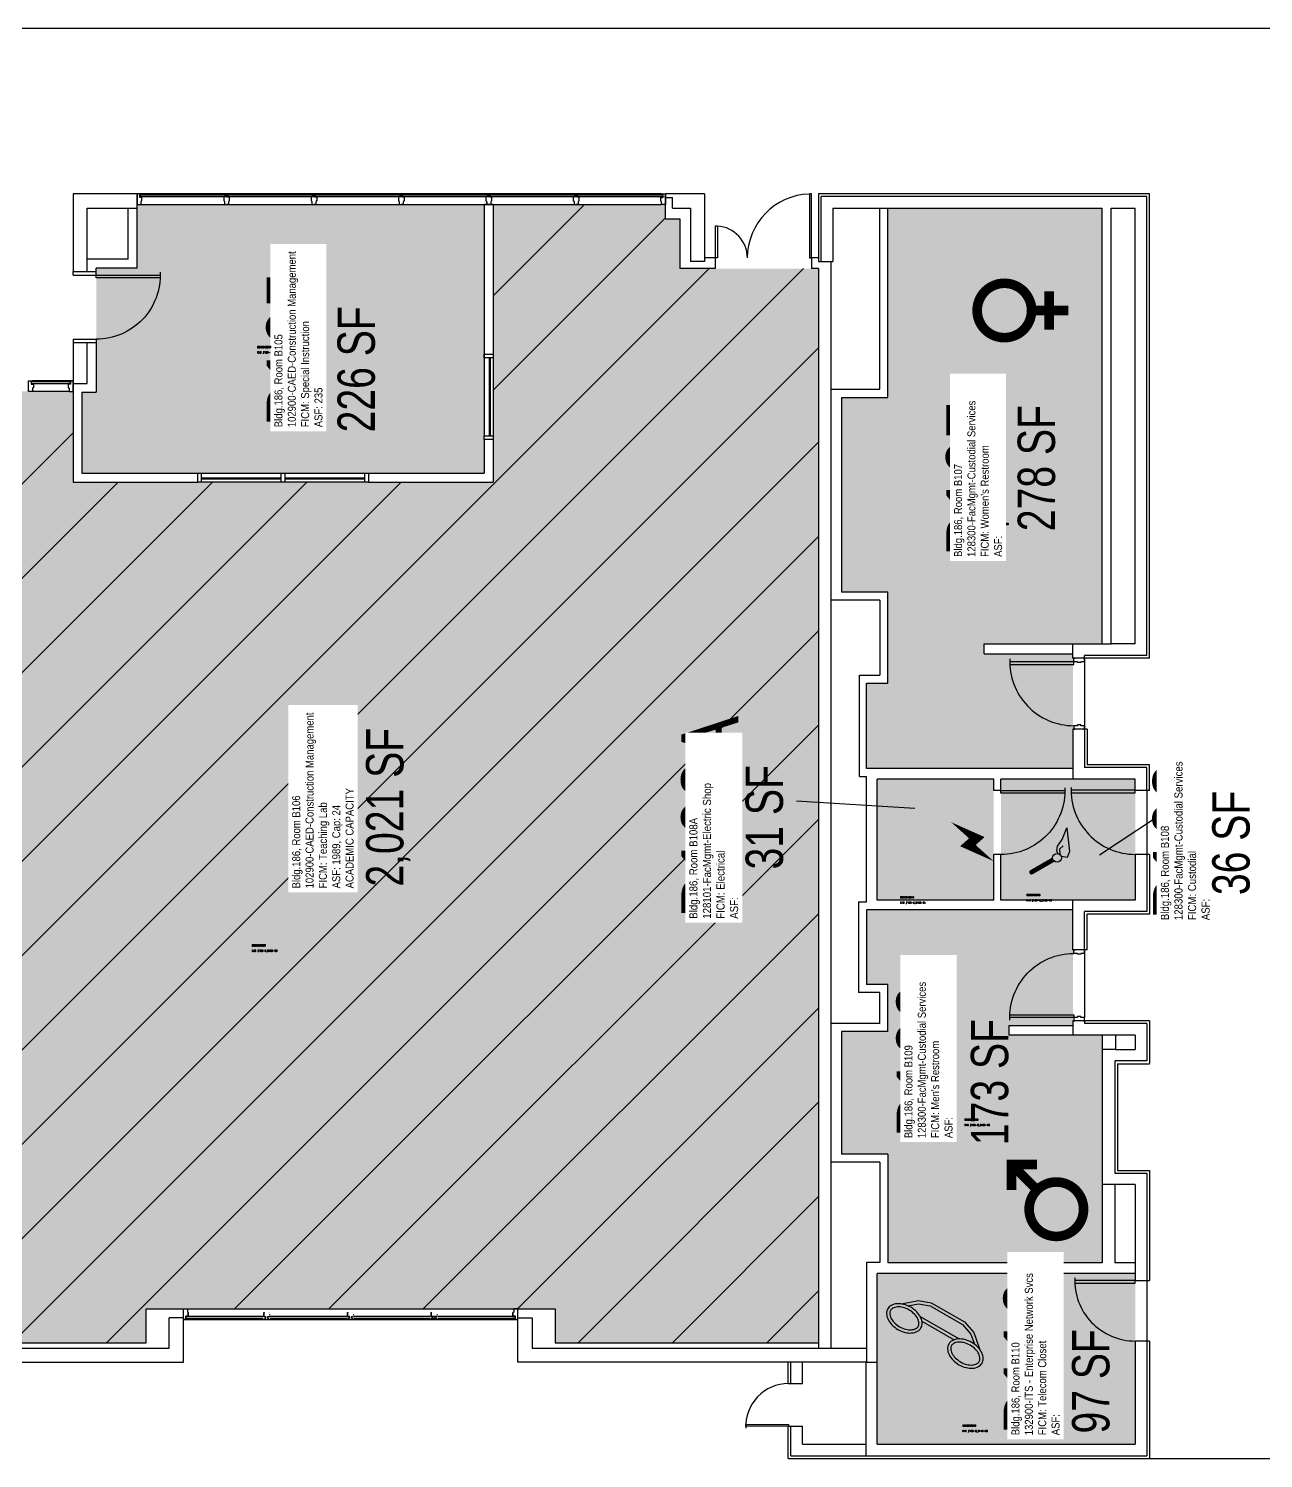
# Model space of a CAD drawing. Header units: inches. Extents: x -16 to 4862, y -243 to 5624.
# Drawn here: x 3752 to 4446, y 230 to 1034 of the extents above; entities that cross this region are included whole.
import ezdxf
from ezdxf.enums import TextEntityAlignment as Align

# ---------------------------------------------------------------- set-up
doc = ezdxf.new("R2010")
doc.units = ezdxf.units.IN
doc.header["$LTSCALE"] = 10
doc.header["$MEASUREMENT"] = 0
doc.layers.get('0').update_dxf_attribs({"linetype": 'CONTINUOUS'})
for name, color, linetype in [('A-DOOR', 2, 'CONTINUOUS'), ('A-FLOR', 3, 'CONTINUOUS'), ('A-GLAZ', 1, 'CONTINUOUS'), ('A-GLAZ-SILL', 2, 'CONTINUOUS'), ('A-IDEN-CNUM', 7, 'CONTINUOUS'), ('A-IDEN-ICON', 4, 'CONTINUOUS'), ('A-IDEN-RNUM', 7, 'CONTINUOUS'), ('A-IDEN-SNUM', 4, 'CONTINUOUS'), ('A-IDEN-TEXT', 4, 'CONTINUOUS'), ('A-IDEN-VNUM', 4, 'CONTINUOUS'), ('A-WALL', 5, 'CONTINUOUS'), ('AREA-TEXT', 3, 'CONTINUOUS'), ('Rooms-Capacity', 4, 'CONTINUOUS'), ('Rooms-Category-Color', 7, 'CONTINUOUS'), ('Rooms-College-Color', 7, 'CONTINUOUS'), ('Rooms-Department-Color', 7, 'CONTINUOUS'), ('Rooms-Division-Color', 7, 'CONTINUOUS'), ('Rooms-Information', 7, 'CONTINUOUS')]:
    doc.layers.add(name, color=color, linetype=linetype)
doc.styles.add('AREA', font='arial.ttf', dxfattribs={"height": 21})
doc.styles.add('ROOMSNUMBER', font='TXT.SHX', dxfattribs={"height": 1})
doc.styles.add('ROOMVNUMBER', font='arial.ttf', dxfattribs={"width": 0.85, "height": 30})

# ---------------------------------------------------------------- blocks, each defined once
blk = doc.blocks.new('30DRRH')
for p, q in [((36, 1.5), (0, 1.5)), ((0, 1.5), (0, 0)), ((0, 0), (36, 0)), ((36, 0), (36, 1.5))]:
    blk.add_line(p, q)
blk.add_arc((0, 0), 36, 357.43302, 90)
blk = doc.blocks.new('mullion')
for p, q in [((1314.4, 1528.12), (1314.4, 1527.44)), ((1316.65, 1528.12), (1314.4, 1528.12)), ((1316.65, 1528.12), (1316.65, 1527.44)), ((1313.96, 1526.44), (1313.96, 1524.19)), ((1316.65, 1527.44), (1314.4, 1527.44)), ((1314.94, 1527.44), (1314.94, 1526.44)), ((1316.11, 1527.44), (1316.11, 1526.44)), ((1317.09, 1526.44), (1317.09, 1524.19))]:
    blk.add_line(p, q)
for points in [[(1315.52, 1528.12), (1314.4, 1528.12), (1314.4, 1527.44), (1314.94, 1527.44), (1314.94, 1526.44), (1313.96, 1526.44)], [(1315.52, 1528.12), (1316.65, 1528.12), (1316.65, 1527.44), (1316.11, 1527.44), (1316.11, 1526.44), (1317.09, 1526.44)], [(1313.96, 1524.19), (1314.19, 1524.19), (1314.19, 1523.96), (1314.4, 1523.96), (1314.4, 1522.12), (1315.52, 1522.12)], [(1317.09, 1524.19), (1316.86, 1524.19), (1316.86, 1523.96), (1316.65, 1523.96), (1316.65, 1522.12), (1315.52, 1522.12)]]:
    blk.add_lwpolyline(points)
blk = doc.blocks.new('mullion end')
blk.add_lwpolyline([(1274.96, 1526.32), (1274.96, 1526.19), (1274.1, 1526.19), (1274.1, 1526.81), (1274.1, 1527.44), (1273.98, 1527.44), (1273.98, 1527.62), (1274.45, 1527.62), (1274.37, 1527.44), (1275, 1527.44), (1274.9, 1527.63), (1274.9, 1528.12), (1272.65, 1528.12), (1272.66, 1522.12), (1274.91, 1522.12), (1274.91, 1523.97), (1275.1, 1523.97), (1275.1, 1524.19), (1275.35, 1524.19), (1275.35, 1526.32), (1275.38, 1526.44), (1274.93, 1526.44)], close=True)
blk = doc.blocks.new('CPELECT')
blk.add_lwpolyline([(0.0623, 0.0629, 0, 0.03, 0), (0.0105, -0.0168, 0.03, 0.03, 0), (-0.0105, 0.0068, 0.03, 0, 0), (-0.0623, -0.0729, 0.03, 0, 0)], format="xyseb")
blk = doc.blocks.new('CPCUST')
for p, q in [((0.0262, -0.0408), (0.0446, -0.0406)), ((0.0297, -0.0341), (0.0376, -0.0302)), ((0.0376, -0.0302), (0.0533, -0.0324)), ((0.0446, -0.0406), (0.0543, -0.0505)), ((0.0533, -0.0324), (0.0745, -0.0479)), ((0.0171, -0.0639), (0.02, -0.0466)), ((0.0358, -0.0705), (0.0171, -0.0639)), ((0.1117, -0.0625), (0.0358, -0.0705)), ((0.0745, -0.0479), (0.1117, -0.0625))]:
    blk.add_line(p, q)
at = {"const_width": 0.015}
blk.add_lwpolyline([(-0.03, 0.05), (0.01, -0.0193)], dxfattribs=at)
at = {"const_width": 0.0075}
blk.add_lwpolyline([(-0.0332, 0.0481, 1), (-0.0268, 0.0519, 1)], format="xyb", close=True, dxfattribs=at)
blk.add_circle((0.0158, -0.0313), 0.0141)
blk = doc.blocks.new('CPWOMEN')
at = {"color": 0, "linetype": 'ByBlock', "const_width": 0.015}
blk.add_lwpolyline([(-0.0375, 0, 1), (0.0475, 0, 1)], format="xyb", close=True, dxfattribs=at)
for points in [[(0.005, -0.04), (0.005, -0.1)], [(-0.025, -0.07), (0.035, -0.07)]]:
    blk.add_lwpolyline(points, dxfattribs=at)
blk = doc.blocks.new('CPMEN')
at = {"const_width": 0.015}
for points in [[(0.055, 0.01), (0.055, 0.05), (0.015, 0.05)], [(0.0151, 0.0101), (0.055, 0.05)]]:
    blk.add_lwpolyline(points, dxfattribs=at)
blk.add_lwpolyline([(-0.0575, -0.02, 1), (0.0275, -0.02, 1)], format="xyb", close=True, dxfattribs=at)
blk = doc.blocks.new('CPPHONE')
at = {"color": 0, "linetype": 'ByBlock'}
for p, q in [((0.0096, 0.0252), (-0.0196, -0.0252)), ((0.0169, 0.0279), (-0.0182, -0.0329))]:
    blk.add_line(p, q, dxfattribs=at)
for points in [[(0.0288, 0.0786, 0.139889), (0.0216, 0.0804, 0.107118), (0.0122, 0.0781, 0.079812), (0.0039, 0.0722, 0.067459), (-0.0035, 0.0626, 0.067459), (-0.008, 0.0515, 0.079812), (-0.009, 0.0413, 0.107118), (-0.0064, 0.032, 0.139889), (-0.0012, 0.0267, 0.139889), (0.0061, 0.0248, 0.107118), (0.0155, 0.0272, 0.079812), (0.0238, 0.0331, 0.067459), (0.0312, 0.0426, 0.067459), (0.0357, 0.0538, 0.079812), (0.0367, 0.0639, 0.107118), (0.034, 0.0732, 0.139889)], [(0.0263, 0.0743, 0.139889), (0.0218, 0.0754, 0.107118), (0.0144, 0.0736, 0.079812), (0.0074, 0.0686, 0.067459), (0.0008, 0.0601, 0.067459), (-0.0032, 0.0502, 0.079812), (-0.004, 0.0417, 0.107118), (-0.0019, 0.0344, 0.139889), (0.0013, 0.031, 0.139889), (0.0059, 0.0298, 0.107118), (0.0133, 0.0317, 0.079812), (0.0203, 0.0367, 0.067459), (0.0268, 0.0451, 0.067459), (0.0309, 0.055, 0.079812), (0.0317, 0.0636, 0.107118), (0.0296, 0.0709, 0.139889)], [(-0.0262, -0.0167, 0.139889), (-0.0334, -0.0148, 0.107118), (-0.0428, -0.0172, 0.079812), (-0.0511, -0.0231, 0.067459), (-0.0585, -0.0326, 0.067459), (-0.063, -0.0438, 0.079812), (-0.064, -0.0539, 0.107118), (-0.0614, -0.0632, 0.139889), (-0.0562, -0.0686, 0.139889), (-0.0489, -0.0704, 0.107118), (-0.0395, -0.0681, 0.079812), (-0.0312, -0.0622, 0.067459), (-0.0238, -0.0526, 0.067459), (-0.0193, -0.0415, 0.079812), (-0.0183, -0.0313, 0.107118), (-0.021, -0.022, 0.139889)], [(-0.0287, -0.021, 0.139889), (-0.0332, -0.0198, 0.107118), (-0.0406, -0.0217, 0.079812), (-0.0476, -0.0267, 0.067459), (-0.0542, -0.0351, 0.067459), (-0.0582, -0.045, 0.079812), (-0.059, -0.0536, 0.107118), (-0.0569, -0.0609, 0.139889), (-0.0537, -0.0643, 0.139889), (-0.0491, -0.0654, 0.107118), (-0.0417, -0.0636, 0.079812), (-0.0347, -0.0586, 0.067459), (-0.0282, -0.0501, 0.067459), (-0.0241, -0.0402, 0.079812), (-0.0233, -0.0317, 0.107118), (-0.0254, -0.0244, 0.139889)]]:
    blk.add_lwpolyline(points, format="xyb", close=True, dxfattribs=at)
for points in [[(0.0364, 0.0572), (0.0417, 0.0308), (0.0382, 0.0108), (0.0082, -0.0411), (-0.0083, -0.0558), (-0.0338, -0.0645)], [(0.0334, 0.047), (0.0366, 0.0307), (0.0334, 0.0126), (0.0043, -0.0379), (-0.0109, -0.0514), (-0.0265, -0.0567)]]:
    blk.add_lwpolyline(points, dxfattribs=at)

msp = doc.modelspace()

# ---------------------------------------------------------------- hatches: boundary and pattern name
at = {"layer": 'Rooms-Capacity'}
h = msp.add_hatch(dxfattribs=at)
h.set_pattern_fill('ANSI31', color=256, scale=300, style=0)
h.paths.add_polyline_path([(4195.6, 899.13), (4117.6, 899.13), (4117.6, 927.13), (4109.6, 927.13), (4109.6, 935.13), (4012.73, 935.13), (4012.73, 779.05), (3776.6, 779.05), (3776.6, 830.12), (3694.64, 830.13), (3694.64, 759.17), (3641.74, 759.17), (3641.74, 317.13), (3707.65, 317.13), (3707.65, 295.13), (3817.65, 295.13), (3817.65, 314.13), (4047.65, 314.1), (4047.65, 295.13), (4195.69, 295.13)])
at = {"layer": 'Rooms-Category-Color', "true_color": 0xe3f498}
for points in [[(4195.6, 899.13), (4117.6, 899.13), (4117.6, 927.13), (4109.6, 927.13), (4109.6, 935.13), (4012.73, 935.13), (4012.73, 779.05), (3776.6, 779.05), (3776.6, 830.12), (3694.64, 830.13), (3694.64, 759.17), (3641.74, 759.17), (3641.74, 317.13), (3707.65, 317.13), (3707.65, 295.13), (3817.65, 295.13), (3817.65, 314.13), (4047.65, 314.1), (4047.65, 295.13), (4195.69, 295.13)], [(3812.6, 935.13), (3812.6, 899.46), (3789.6, 899.46), (3789.6, 829.6), (3781.6, 829.6), (3781.6, 784.05), (4007.73, 784.05), (4007.73, 935.13)]]:
    msp.add_hatch(color=61, dxfattribs=at).paths.add_polyline_path(points)
at = {"layer": 'Rooms-Category-Color', "true_color": 0xadadad}
for points in [[(4234.67, 933.13), (4234.67, 826.77), (4208.6, 826.77), (4208.6, 717.12), (4234.67, 717.12), (4234.67, 666.11), (4222.67, 666.11), (4222.67, 618.11), (4338.67, 618.11), (4338.67, 682.61), (4288.69, 682.61), (4288.69, 688.11), (4355.17, 688.11), (4355.17, 933.13)], [(4228.67, 612.11), (4294.17, 612.11), (4294.17, 544.07), (4228.67, 544.07)], [(4298.17, 612.11), (4298.17, 544.07), (4373.68, 544.07), (4373.68, 612.11)], [(4355.18, 468.07), (4302.67, 468.07), (4302.67, 473.57), (4338.67, 473.57), (4338.67, 538.57), (4222.67, 538.57), (4222.67, 496.57), (4234.67, 496.57), (4234.67, 470.07), (4208.6, 470.07), (4208.6, 401.07), (4234.67, 401.07), (4234.67, 340.07), (4355.18, 340.07)], [(4228.67, 334.07), (4373.68, 334.07), (4373.68, 238.07), (4228.67, 238.07)]]:
    msp.add_hatch(color=253, dxfattribs=at).paths.add_polyline_path(points)
at = {"layer": 'Rooms-College-Color', "true_color": 0xe3f498}
msp.add_hatch(color=61, dxfattribs=at).paths.add_polyline_path([(4195.6, 899.13), (4117.6, 899.13), (4117.6, 927.13), (4109.6, 927.13), (4109.6, 935.13), (4012.73, 935.13), (4012.73, 779.05), (3776.6, 779.05), (3776.6, 830.12), (3694.64, 830.13), (3694.64, 759.17), (3641.74, 759.17), (3641.74, 317.13), (3707.65, 317.13), (3707.65, 295.13), (3817.65, 295.13), (3817.65, 314.13), (4047.65, 314.1), (4047.65, 295.13), (4195.69, 295.13)])
at = {"layer": 'Rooms-College-Color', "true_color": 0xadadad}
for points in [[(3812.6, 935.13), (3812.6, 899.46), (3789.6, 899.46), (3789.6, 829.6), (3781.6, 829.6), (3781.6, 784.05), (4007.73, 784.05), (4007.73, 935.13)], [(4234.67, 933.13), (4234.67, 826.77), (4208.6, 826.77), (4208.6, 717.12), (4234.67, 717.12), (4234.67, 666.11), (4222.67, 666.11), (4222.67, 618.11), (4338.67, 618.11), (4338.67, 682.61), (4288.69, 682.61), (4288.69, 688.11), (4355.17, 688.11), (4355.17, 933.13)], [(4228.67, 612.11), (4294.17, 612.11), (4294.17, 544.07), (4228.67, 544.07)], [(4298.17, 612.11), (4298.17, 544.07), (4373.68, 544.07), (4373.68, 612.11)], [(4355.18, 468.07), (4302.67, 468.07), (4302.67, 473.57), (4338.67, 473.57), (4338.67, 538.57), (4222.67, 538.57), (4222.67, 496.57), (4234.67, 496.57), (4234.67, 470.07), (4208.6, 470.07), (4208.6, 401.07), (4234.67, 401.07), (4234.67, 340.07), (4355.18, 340.07)], [(4228.67, 334.07), (4373.68, 334.07), (4373.68, 238.07), (4228.67, 238.07)]]:
    msp.add_hatch(color=253, dxfattribs=at).paths.add_polyline_path(points)
at = {"layer": 'Rooms-Department-Color', "true_color": 0xe3f498}
for points in [[(4195.6, 899.13), (4117.6, 899.13), (4117.6, 927.13), (4109.6, 927.13), (4109.6, 935.13), (4012.73, 935.13), (4012.73, 779.05), (3776.6, 779.05), (3776.6, 830.12), (3694.64, 830.13), (3694.64, 759.17), (3641.74, 759.17), (3641.74, 317.13), (3707.65, 317.13), (3707.65, 295.13), (3817.65, 295.13), (3817.65, 314.13), (4047.65, 314.1), (4047.65, 295.13), (4195.69, 295.13)], [(3812.6, 935.13), (3812.6, 899.46), (3789.6, 899.46), (3789.6, 829.6), (3781.6, 829.6), (3781.6, 784.05), (4007.73, 784.05), (4007.73, 935.13)]]:
    msp.add_hatch(color=61, dxfattribs=at).paths.add_polyline_path(points)
at = {"layer": 'Rooms-Department-Color', "true_color": 0xacacac}
for points in [[(4234.67, 933.13), (4234.67, 826.77), (4208.6, 826.77), (4208.6, 717.12), (4234.67, 717.12), (4234.67, 666.11), (4222.67, 666.11), (4222.67, 618.11), (4338.67, 618.11), (4338.67, 682.61), (4288.69, 682.61), (4288.69, 688.11), (4355.17, 688.11), (4355.17, 933.13)], [(4228.67, 612.11), (4294.17, 612.11), (4294.17, 544.07), (4228.67, 544.07)], [(4298.17, 612.11), (4298.17, 544.07), (4373.68, 544.07), (4373.68, 612.11)], [(4355.18, 468.07), (4302.67, 468.07), (4302.67, 473.57), (4338.67, 473.57), (4338.67, 538.57), (4222.67, 538.57), (4222.67, 496.57), (4234.67, 496.57), (4234.67, 470.07), (4208.6, 470.07), (4208.6, 401.07), (4234.67, 401.07), (4234.67, 340.07), (4355.18, 340.07)], [(4228.67, 334.07), (4373.68, 334.07), (4373.68, 238.07), (4228.67, 238.07)]]:
    msp.add_hatch(color=253, dxfattribs=at).paths.add_polyline_path(points)
at = {"layer": 'Rooms-Division-Color', "true_color": 0xe3f498}
for points in [[(4195.6, 899.13), (4117.6, 899.13), (4117.6, 927.13), (4109.6, 927.13), (4109.6, 935.13), (4012.73, 935.13), (4012.73, 779.05), (3776.6, 779.05), (3776.6, 830.12), (3694.64, 830.13), (3694.64, 759.17), (3641.74, 759.17), (3641.74, 317.13), (3707.65, 317.13), (3707.65, 295.13), (3817.65, 295.13), (3817.65, 314.13), (4047.65, 314.1), (4047.65, 295.13), (4195.69, 295.13)], [(3812.6, 935.13), (3812.6, 899.46), (3789.6, 899.46), (3789.6, 829.6), (3781.6, 829.6), (3781.6, 784.05), (4007.73, 784.05), (4007.73, 935.13)]]:
    msp.add_hatch(color=61, dxfattribs=at).paths.add_polyline_path(points)
at = {"layer": 'Rooms-Division-Color', "true_color": 0xadadad}
for points in [[(4234.67, 933.13), (4234.67, 826.77), (4208.6, 826.77), (4208.6, 717.12), (4234.67, 717.12), (4234.67, 666.11), (4222.67, 666.11), (4222.67, 618.11), (4338.67, 618.11), (4338.67, 682.61), (4288.69, 682.61), (4288.69, 688.11), (4355.17, 688.11), (4355.17, 933.13)], [(4228.67, 612.11), (4294.17, 612.11), (4294.17, 544.07), (4228.67, 544.07)], [(4298.17, 612.11), (4298.17, 544.07), (4373.68, 544.07), (4373.68, 612.11)], [(4355.18, 468.07), (4302.67, 468.07), (4302.67, 473.57), (4338.67, 473.57), (4338.67, 538.57), (4222.67, 538.57), (4222.67, 496.57), (4234.67, 496.57), (4234.67, 470.07), (4208.6, 470.07), (4208.6, 401.07), (4234.67, 401.07), (4234.67, 340.07), (4355.18, 340.07)], [(4228.67, 334.07), (4373.68, 334.07), (4373.68, 238.07), (4228.67, 238.07)]]:
    msp.add_hatch(color=253, dxfattribs=at).paths.add_polyline_path(points)

# ---------------------------------------------------------------- linework, layer by layer
at = {"layer": 'A-DOOR'}
for p, q in [((4191.62, 941.13), (4190.49, 941.13)), ((4190.49, 941.13), (4190.49, 905.13)), ((4191.62, 905.13), (4191.62, 941.13)), ((4137.65, 905.13), (4137.65, 923.13)), ((4137.65, 923.13), (4138.77, 923.13)), ((4138.77, 923.13), (4138.77, 905.13)), ((4138.77, 905.13), (4137.65, 905.13)), ((4190.49, 905.13), (4191.62, 905.13)), ((4373.68, 330.07), (4339.68, 330.07)), ((4339.68, 330.07), (4339.68, 328.66)), ((4373.68, 328.66), (4373.68, 330.07)), ((4339.68, 328.66), (4373.68, 328.66)), ((4154.75, 249.07), (4178.75, 249.13)), ((4154.75, 248.07), (4154.75, 249.07)), ((4178.75, 248.13), (4154.75, 248.07)), ((4178.75, 249.13), (4178.75, 248.13))]:
    msp.add_line(p, q, dxfattribs=at)
for centre, radius, start, end in [((4191.62, 905.13), 36, 91.79078, 180), ((4137.65, 905.13), 18, 0, 86.41668), ((4373.68, 330.07), 34, 177.43302, 270), ((4178.75, 248.13), 24, 90.14106, 182.70804)]:
    msp.add_arc(centre, radius, start, end, dxfattribs=at)
at = {"layer": 'A-FLOR'}
msp.add_line((4453.67, 1034.13), (2450.62, 1034.13), dxfattribs=at)
at = {"layer": 'A-GLAZ'}
for p, q in [((4107.35, 941.13), (3814.85, 941.13)), ((4108.97, 939.45), (3814.24, 939.45)), ((3814.85, 935.13), (4107.35, 935.13)), ((4007.73, 849.05), (4007.73, 805.05)), ((4010.48, 849.05), (4010.48, 805.05)), ((4012.73, 849.05), (4012.73, 805.05)), ((3775.16, 834.41), (3753.36, 834.41)), ((3774.35, 836.12), (3753.85, 836.12)), ((3774.35, 830.13), (3753.85, 830.12)), ((3848.66, 784.05), (3940.66, 784.05)), ((3893.66, 781.3), (3848.66, 781.3)), ((3940.66, 781.3), (3895.66, 781.3)), ((3940.66, 779.05), (3848.66, 779.05)), ((3838.59, 314.1), (4026.59, 314.1)), ((3838.59, 308.13), (4026.59, 308.13)), ((3883.54, 309.82), (3840.48, 309.82)), ((3930.54, 309.82), (3887.46, 309.82)), ((3977.54, 309.8), (3934.46, 309.82)), ((4025.43, 309.82), (3981.46, 309.8))]:
    msp.add_line(p, q, dxfattribs=at)
at = {"layer": 'A-GLAZ-SILL'}
for p, q in [((4108.07, 940.45), (3814.24, 940.45)), ((4010.98, 849.05), (4010.98, 805.05)), ((3775.28, 835.41), (3753.23, 835.41)), ((3893.66, 780.8), (3848.66, 780.8)), ((3940.66, 780.8), (3895.66, 780.8)), ((3883.54, 308.82), (3840.48, 308.82)), ((3930.54, 308.82), (3887.46, 308.82)), ((3977.54, 308.8), (3934.46, 308.82)), ((4025.43, 308.82), (3981.46, 308.8))]:
    msp.add_line(p, q, dxfattribs=at)
at = {"layer": 'A-IDEN-TEXT'}
for p, q in [((4183.3, 599.9), (4249.81, 595.72)), ((4385.16, 590.14), (4353.53, 569.22))]:
    msp.add_line(p, q, dxfattribs=at)
at = {"layer": 'A-WALL'}
for p, q in [((3812.6, 941.14), (3776.63, 941.13)), ((4131.6, 941.13), (4109.6, 941.14)), ((4109.6, 927.13), (4109.6, 941.13)), ((4109.6, 941.13), (4109.6, 939.13)), ((4131.6, 941.13), (4131.6, 903.16)), ((4381.68, 941.13), (4195.6, 941.13)), ((4195.6, 941.13), (4195.6, 903.16)), ((4381.68, 680.11), (4381.68, 941.13)), ((3807.6, 904.46), (3807.6, 933.13)), ((3812.6, 899.46), (3812.6, 933.13)), ((4012.73, 935.13), (4007.73, 935.13)), ((4007.73, 935.13), (4007.73, 833.05)), ((4012.73, 935.13), (4012.73, 833.05)), ((4109.6, 939.13), (4113.6, 939.13)), ((4113.6, 933.13), (4113.6, 939.13)), ((4113.6, 933.13), (4123.6, 933.13)), ((4123.6, 933.13), (4123.6, 903.16)), ((4380.13, 939.63), (4197.1, 939.63)), ((4197.1, 903.16), (4197.1, 939.63)), ((4203.6, 933.13), (4203.6, 903.16)), ((4203.6, 933.13), (4355.17, 933.13)), ((4230.17, 831.45), (4230.17, 933.13)), ((4234.67, 826.95), (4234.67, 933.13)), ((4355.17, 688.11), (4355.17, 933.13)), ((4360.17, 688.11), (4360.17, 933.13)), ((4360.17, 933.13), (4373.68, 933.13)), ((4373.68, 688.11), (4373.68, 933.13)), ((4380.18, 681.61), (4380.18, 939.63)), ((4109.6, 927.13), (4117.6, 927.13)), ((4117.6, 927.13), (4117.6, 899.13)), ((3807.6, 904.46), (3784.6, 904.46)), ((4131.62, 903.16), (4123.6, 903.16)), ((4137.65, 905.13), (4131.6, 905.13)), ((4137.6, 905.13), (4137.6, 899.13)), ((4195.6, 905.13), (4191.62, 905.13)), ((4191.62, 905.13), (4191.62, 899.13)), ((4195.6, 903.16), (4203.6, 903.16)), ((4202.6, 903.16), (4202.6, 292.13)), ((3776.6, 895.46), (3776.6, 897.46)), ((3776.6, 895.46), (3789.6, 895.46)), ((3784.6, 897.46), (3789.6, 897.46)), ((3812.6, 899.46), (3789.6, 899.46)), ((3789.6, 895.46), (3789.6, 899.46)), ((4137.6, 899.13), (4117.6, 899.13)), ((4195.6, 899.13), (4191.62, 899.13)), ((4195.6, 899.13), (4195.6, 292.13)), ((3776.6, 859.46), (3776.6, 779.05)), ((3776.6, 859.46), (3789.6, 859.46)), ((3789.6, 857.46), (3776.6, 857.46)), ((3784.6, 834.57), (3784.6, 857.46)), ((3789.6, 859.46), (3789.6, 854.46)), ((3789.6, 859.46), (3789.6, 857.46)), ((3789.6, 857.46), (3789.6, 852.46)), ((3789.6, 852.46), (3789.6, 829.6)), ((3776.6, 834.57), (3784.6, 834.57)), ((3781.6, 829.6), (3781.6, 784.05)), ((3781.6, 829.6), (3789.6, 829.6)), ((4202.6, 831.27), (4230.17, 831.27)), ((4208.6, 826.77), (4234.67, 826.77)), ((4208.6, 826.77), (4208.6, 717.12)), ((4007.73, 803.05), (4007.73, 784.05)), ((4012.73, 803.05), (4012.73, 779.05)), ((3781.6, 784.05), (3846.66, 784.05)), ((3942.66, 784.05), (4007.73, 784.05)), ((3776.6, 779.05), (3846.66, 779.05)), ((3942.66, 779.05), (4012.73, 779.05)), ((4234.67, 717.12), (4208.6, 717.12)), ((4234.67, 666.11), (4234.67, 717.12)), ((4230.17, 712.62), (4202.6, 712.62)), ((4230.17, 712.62), (4230.17, 670.61)), ((4288.69, 682.61), (4288.69, 688.11)), ((4288.69, 688.11), (4355.17, 688.11)), ((4338.67, 682.61), (4338.67, 688.11)), ((4355.17, 688.11), (4360.17, 688.11)), ((4373.68, 688.11), (4360.17, 688.11)), ((4338.67, 680.11), (4338.67, 682.61)), ((4346.67, 680.11), (4338.67, 680.11)), ((4380.18, 681.61), (4345.17, 681.61)), ((4345.17, 678.11), (4345.17, 681.61)), ((4345.17, 678.11), (4345.17, 642.11)), ((4381.68, 680.11), (4346.67, 680.11)), ((4218.66, 613.61), (4218.66, 670.61)), ((4218.66, 670.61), (4230.17, 670.61)), ((4222.67, 618.11), (4222.67, 666.11)), ((4222.67, 666.11), (4234.67, 666.11)), ((4338.64, 640.11), (4338.67, 618.11)), ((4346.67, 640.11), (4338.67, 640.11)), ((4345.17, 642.11), (4345.17, 618.61)), ((4346.67, 640.11), (4346.67, 620.11)), ((4381.68, 620.11), (4346.67, 620.11)), ((4381.68, 605.61), (4381.68, 620.11)), ((4218.66, 613.61), (4222.67, 613.61)), ((4338.67, 618.11), (4222.67, 618.11)), ((4222.67, 543.07), (4222.67, 613.61)), ((4228.67, 544.07), (4228.67, 612.11)), ((4294.17, 612.11), (4228.67, 612.11)), ((4294.17, 605.61), (4294.17, 612.11)), ((4373.68, 612.11), (4298.17, 612.11)), ((4298.17, 605.61), (4298.17, 612.11)), ((4338.67, 618.11), (4338.67, 612.11)), ((4380.18, 618.61), (4345.17, 618.61)), ((4373.68, 605.61), (4373.68, 612.11)), ((4380.18, 605.61), (4380.18, 618.61)), ((4298.17, 605.61), (4294.17, 605.61)), ((4381.68, 605.61), (4373.68, 605.61)), ((4380.18, 605.61), (4380.18, 569.61)), ((4294.17, 544.07), (4294.17, 569.61)), ((4298.17, 569.61), (4294.17, 569.61)), ((4298.17, 544.07), (4298.17, 569.61)), ((4381.68, 569.61), (4373.68, 569.61)), ((4373.68, 569.61), (4373.68, 544.07)), ((4380.18, 569.61), (4380.18, 537.57)), ((4381.68, 569.61), (4381.68, 536.07)), ((4218.16, 543.07), (4218.16, 492.07)), ((4218.16, 543.07), (4222.67, 543.07)), ((4294.17, 544.07), (4228.67, 544.07)), ((4372.16, 544.07), (4298.17, 544.07)), ((4373.68, 544.07), (4338.67, 544.07)), ((4338.67, 538.57), (4338.67, 544.07)), ((4338.67, 538.57), (4222.67, 538.57)), ((4222.67, 538.57), (4222.67, 496.57)), ((4338.67, 516.07), (4338.67, 538.57)), ((4345.17, 514.57), (4345.17, 537.57)), ((4380.18, 537.57), (4345.17, 537.57)), ((4346.67, 516.07), (4346.67, 536.07)), ((4381.68, 536.07), (4346.67, 536.07)), ((4346.67, 516.07), (4338.67, 516.07)), ((4345.17, 516.07), (4345.17, 478.07)), ((4230.17, 492.07), (4218.16, 492.07)), ((4234.67, 496.57), (4222.67, 496.57)), ((4230.17, 474.57), (4230.17, 492.07)), ((4234.67, 470.07), (4234.67, 496.57)), ((4230.17, 474.57), (4202.6, 474.57)), ((4346.67, 476.07), (4338.67, 476.07)), ((4338.67, 476.07), (4338.67, 473.57)), ((4345.17, 476.07), (4345.17, 474.57)), ((4380.18, 474.57), (4345.17, 474.57)), ((4381.68, 476.07), (4346.67, 476.07)), ((4380.18, 474.57), (4380.18, 453.57)), ((4381.68, 476.07), (4381.68, 452.07)), ((4234.67, 470.07), (4208.6, 470.07)), ((4208.6, 470.07), (4208.6, 401.07)), ((4302.67, 473.57), (4302.67, 468.07)), ((4338.67, 473.57), (4338.67, 468.07)), ((4355.18, 468.07), (4355.18, 340.07)), ((4362.68, 468.07), (4355.18, 468.07)), ((4362.68, 468.07), (4362.68, 460.07)), ((4373.68, 468.07), (4373.68, 460.07)), ((4362.68, 460.07), (4355.18, 460.07)), ((4362.68, 460.07), (4373.68, 460.07)), ((4380.18, 453.57), (4362.18, 453.57)), ((4362.18, 453.53), (4362.18, 390.53)), ((4363.68, 452.03), (4363.68, 392.03)), ((4363.68, 452.03), (4381.68, 452.03)), ((4230.17, 396.57), (4202.6, 396.57)), ((4234.67, 401.07), (4208.6, 401.07)), ((4230.17, 396.57), (4230.17, 340.26)), ((4234.67, 401.07), (4234.67, 340.07)), ((4362.18, 390.53), (4380.18, 390.53)), ((4363.68, 392.03), (4381.68, 392.03)), ((4380.18, 390.53), (4380.18, 330.07)), ((4381.68, 392.03), (4381.68, 330.07)), ((4373.68, 384.07), (4355.18, 384.07)), ((4362.18, 384.07), (4362.18, 340.07)), ((4373.68, 384.07), (4373.68, 334.07)), ((4222.67, 340.26), (4222.67, 292.13)), ((4230.17, 340.26), (4222.67, 340.26)), ((4355.18, 340.07), (4234.67, 340.07)), ((4373.68, 340.07), (4362.18, 340.07)), ((4228.67, 238.07), (4228.67, 334.07)), ((4373.68, 334.07), (4228.67, 334.07)), ((4373.68, 334.07), (4373.68, 330.07)), ((4373.68, 330.07), (4381.68, 330.07)), ((4373.68, 330.07), (4381.68, 330.07)), ((4373.68, 330.07), (4381.68, 330.07)), ((4380.18, 330.07), (4380.18, 296.07)), ((4381.68, 331.49), (4381.68, 330.07)), ((3817.65, 314.13), (3838.59, 314.13)), ((3817.65, 295.13), (3817.65, 314.13)), ((3838.59, 284.13), (3838.59, 314.13)), ((4026.59, 314.1), (4047.65, 314.1)), ((4026.59, 309.13), (4026.59, 314.1)), ((4047.65, 314.1), (4047.65, 295.13)), ((3830.59, 292.13), (3830.59, 309.13)), ((3838.59, 309.13), (3830.59, 309.13)), ((3838.59, 308.13), (3838.59, 309.13)), ((3838.59, 284.13), (3838.59, 308.13)), ((3839.91, 308.82), (3840.03, 308.82)), ((3840.03, 310.07), (3840.89, 310.07)), ((3840.03, 308.82), (3840.03, 310.07)), ((3841.28, 309.94), (3841.28, 312.07)), ((3841.66, 310.98), (3841.28, 310.98)), ((3883.91, 311.01), (3883.54, 311.01)), ((3883.91, 311.01), (3883.54, 311.01)), ((3883.91, 309.95), (3883.88, 309.82)), ((3883.88, 309.82), (3884.91, 309.82)), ((3884.16, 312.17), (3884.16, 312.3)), ((3884.28, 308.82), (3884.37, 308.64)), ((3884.91, 308.82), (3884.28, 308.82)), ((3884.37, 308.64), (3884.37, 308.47)), ((3884.37, 308.47), (3884.55, 308.16)), ((3884.55, 308.16), (3886.62, 308.16)), ((3884.91, 308.82), (3884.91, 309.82)), ((3886.09, 309.82), (3887.12, 309.82)), ((3886.09, 308.82), (3886.09, 309.82)), ((3886.62, 308.82), (3886.09, 308.82)), ((3886.62, 308.64), (3886.62, 308.82)), ((3886.62, 308.16), (3886.62, 308.64)), ((3887.09, 311.01), (3887.46, 311.01)), ((3887.12, 309.82), (3887.09, 309.95)), ((3930.91, 311.01), (3930.54, 311.01)), ((3930.91, 311.01), (3930.54, 311.01)), ((3930.91, 309.95), (3930.88, 309.82)), ((3930.88, 309.82), (3931.91, 309.82)), ((3931.91, 309.82), (3930.91, 309.82)), ((3931.91, 308.82), (3930.91, 308.82)), ((3931.16, 312.17), (3931.16, 312.3)), ((3931.28, 308.82), (3931.37, 308.64)), ((3931.91, 308.82), (3931.28, 308.82)), ((3931.37, 308.64), (3931.37, 308.47)), ((3931.37, 308.47), (3931.55, 308.16)), ((3931.55, 308.16), (3933.62, 308.16)), ((3931.91, 308.82), (3931.91, 309.82)), ((3933.09, 309.82), (3934.12, 309.82)), ((3933.09, 308.82), (3933.09, 309.82)), ((3933.62, 308.82), (3933.09, 308.82)), ((3934.09, 308.82), (3933.09, 308.82)), ((3933.62, 308.64), (3933.62, 308.82)), ((3933.62, 308.16), (3933.62, 308.64)), ((3934.09, 309.82), (3933.94, 309.82)), ((3934.09, 311.01), (3934.46, 311.01)), ((3934.12, 309.82), (3934.09, 309.95)), ((3977.91, 310.98), (3977.54, 310.98)), ((3977.91, 310.98), (3977.54, 310.98)), ((3977.91, 309.92), (3977.88, 309.8)), ((3977.88, 309.8), (3978.91, 309.8)), ((3981.09, 309.8), (3977.91, 309.8)), ((3981.09, 308.8), (3977.91, 308.8)), ((3978.16, 312.15), (3978.16, 312.27)), ((3978.28, 308.8), (3978.37, 308.61)), ((3978.91, 308.8), (3978.28, 308.8)), ((3978.37, 308.61), (3978.37, 308.44)), ((3978.37, 308.44), (3978.55, 308.13)), ((3978.55, 308.13), (3980.62, 308.13)), ((3978.91, 308.8), (3978.91, 309.8)), ((3980.09, 309.8), (3981.12, 309.8)), ((3980.09, 308.8), (3980.09, 309.8)), ((3980.62, 308.8), (3980.09, 308.8)), ((3980.62, 308.61), (3980.62, 308.8)), ((3980.62, 308.13), (3980.62, 308.61)), ((3981.09, 310.98), (3981.46, 310.98)), ((3981.12, 309.8), (3981.09, 309.92)), ((4023.52, 310.98), (4023.89, 311.01)), ((4023.89, 309.94), (4023.89, 312.07)), ((4024.24, 309.8), (4023.89, 309.8)), ((4024.24, 308.8), (4023.89, 308.8)), ((4025.14, 310.07), (4024.29, 310.07)), ((4025.14, 308.82), (4025.14, 310.07)), ((4025.27, 308.82), (4025.14, 308.82)), ((3694.59, 292.13), (3830.59, 292.13)), ((3707.65, 295.13), (3817.65, 295.13)), ((4047.65, 295.13), (4195.69, 295.13)), ((4373.68, 296.07), (4373.68, 238.07)), ((4381.68, 296.07), (4373.68, 296.07)), ((4380.18, 296.07), (4380.18, 231.57)), ((4381.68, 296.07), (4381.68, 230.07)), ((3686.59, 284.13), (3838.59, 284.13)), ((4178.63, 272.13), (4178.63, 284.13)), ((4180.13, 272.13), (4180.13, 284.13)), ((4186.63, 272.13), (4186.63, 284.13)), ((4222.21, 284.13), (4222.21, 231.57)), ((4222.21, 284.13), (4228.67, 284.13)), ((4178.63, 272.13), (4186.63, 272.13)), ((4178.63, 248.13), (4186.63, 248.13)), ((4178.63, 230.07), (4178.63, 248.13)), ((4180.13, 231.57), (4180.13, 248.13)), ((4186.63, 238.07), (4186.63, 248.13)), ((4186.63, 238.07), (4222.21, 238.07)), ((4228.67, 238.07), (4373.68, 238.07)), ((4178.63, 230.07), (4220.67, 230.07)), ((4180.13, 231.57), (4222.21, 231.57)), ((4220.71, 230.07), (4381.68, 230.07)), ((4222.21, 231.57), (4380.18, 231.57)), ((4381.68, 230.07), (4453.67, 230.07))]:
    msp.add_line(p, q, dxfattribs=at)
for points in [[(3812.6, 941.14), (3776.63, 941.13), (3776.6, 897.46), (3784.6, 897.46), (3784.6, 933.13), (3812.6, 933.13)], [(4007.73, 849.05), (4007.73, 851.05), (4012.73, 851.05), (4012.73, 849.05)], [(3751.6, 836.12), (3753.85, 836.12), (3753.85, 835.62), (3753.94, 835.44), (3753.32, 835.44), (3753.39, 835.62), (3752.92, 835.63), (3752.92, 835.44), (3753.04, 835.44), (3753.04, 834.19), (3753.9, 834.19), (3753.9, 834.31), (3753.87, 834.44), (3754.33, 834.44), (3754.29, 834.31), (3754.29, 832.19), (3754.04, 832.19), (3754.04, 831.96), (3753.85, 831.96), (3753.85, 830.12), (3751.6, 830.12)], [(3776.6, 836.12), (3774.35, 836.12), (3774.35, 835.6), (3774.26, 835.41), (3774.88, 835.41), (3774.81, 835.6), (3775.28, 835.6), (3775.28, 835.41), (3775.16, 835.41), (3775.16, 834.16), (3774.3, 834.16), (3774.3, 834.29), (3774.33, 834.41), (3773.88, 834.41), (3773.91, 834.29), (3773.91, 832.16), (3774.16, 832.16), (3774.16, 831.94), (3774.35, 831.94), (3774.35, 830.13), (3776.6, 830.12)], [(4007.73, 803.05), (4007.73, 805.05), (4012.73, 805.05), (4012.73, 803.05)], [(3846.66, 784.05), (3848.66, 784.05), (3848.66, 779.05), (3846.66, 779.05)], [(3893.66, 784.05), (3895.66, 784.05), (3895.66, 779.05), (3893.66, 779.05)], [(3940.66, 784.05), (3942.66, 784.05), (3942.66, 779.05), (3940.66, 779.05)], [(3840.89, 309.94), (3840.89, 310.07), (3840.03, 310.07), (3840.03, 309.45), (3840.03, 308.82), (3839.91, 308.82), (3839.91, 308.63), (3840.38, 308.63), (3840.31, 308.82), (3840.93, 308.82), (3840.84, 308.63), (3840.84, 308.13), (3838.59, 308.13), (3838.59, 314.1), (3840.84, 314.1), (3840.84, 312.29), (3841.03, 312.29), (3841.03, 312.07), (3841.28, 312.07), (3841.28, 309.94), (3841.32, 309.82), (3840.86, 309.82)], [(3883.91, 312.07), (3883.91, 309.95)], [(3930.91, 312.07), (3930.91, 309.95)], [(3977.91, 312.05), (3977.91, 309.92)], [(4034.59, 309.13), (4034.59, 292.13), (4222.67, 292.13), (4222.67, 284.13), (4026.59, 284.13), (4026.59, 309.13)]]:
    msp.add_lwpolyline(points, close=True, dxfattribs=at)
for points in [[(4288.69, 682.61), (4288.69, 682.61), (4288.69, 682.61), (4338.67, 682.61)], [(4344.67, 680.11), (4345.17, 680.11), (4345.17, 678.11), (4343.17, 678.11), (4343.17, 677.61), (4341.17, 677.61), (4341.17, 678.11), (4339.17, 678.11), (4339.17, 680.11), (4339.67, 680.11)], [(4344.67, 640.11), (4345.17, 640.11), (4345.17, 642.11), (4343.17, 642.11), (4343.17, 642.61), (4341.17, 642.61), (4341.17, 642.11), (4339.17, 642.11), (4339.17, 640.11), (4339.67, 640.11)], [(4344.67, 516.07), (4345.17, 516.07), (4345.17, 514.07), (4343.17, 514.07), (4343.17, 513.57), (4341.17, 513.57), (4341.17, 514.07), (4339.17, 514.07), (4339.17, 516.07), (4339.67, 516.07)], [(4344.67, 476.07), (4345.17, 476.07), (4345.17, 478.07), (4343.17, 478.07), (4343.17, 478.57), (4341.17, 478.57), (4341.17, 478.07), (4339.17, 478.07), (4339.17, 476.07), (4339.67, 476.07)], [(4302.67, 473.57), (4302.67, 473.57), (4302.67, 473.57), (4338.67, 473.57)], [(4355.18, 468.07), (4302.67, 468.07)], [(4373.68, 468.07), (4362.68, 468.07)], [(4026.59, 308.13), (4026.59, 314.1), (4024.34, 314.1), (4024.34, 312.29), (4024.14, 312.29), (4024.14, 312.07), (4023.89, 312.07), (4023.89, 309.94), (4023.86, 309.82), (4024.32, 309.82), (4024.29, 309.94), (4024.29, 310.07), (4025.14, 310.07), (4025.14, 309.45), (4025.14, 308.82), (4025.27, 308.82), (4025.27, 308.63), (4024.8, 308.63), (4024.87, 308.82), (4024.24, 308.82), (4024.34, 308.63), (4024.34, 308.13)]]:
    msp.add_lwpolyline(points, dxfattribs=at)
for points in [[(3887.09, 312.07, 0, 0, 0), (3887.09, 309.95, 0, 0, 0), (3887.09, 312.07, 0, 0, 0), (3886.86, 312.07, 0, 0, 0), (3886.86, 312.3, 0.02, 0.02, 0), (3886.62, 312.3, 0.02, 0.02, 0), (3886.62, 314.13, 0.02, 0.02, 0), (3884.37, 314.13, 0, 0, 0), (3884.37, 312.3, 0, 0, 0), (3884.16, 312.3, 0, 0, 0), (3884.16, 312.07, 0, 0, 0), (3883.91, 312.07, 0, 0, 0)], [(3934.09, 312.07, 0, 0, 0), (3934.09, 309.95, 0, 0, 0), (3934.09, 312.07, 0, 0, 0), (3933.86, 312.07, 0, 0, 0), (3933.86, 312.3, 0.02, 0.02, 0), (3933.62, 312.3, 0.02, 0.02, 0), (3933.62, 314.13, 0.02, 0.02, 0), (3931.37, 314.13, 0, 0, 0), (3931.37, 312.3, 0, 0, 0), (3931.16, 312.3, 0, 0, 0), (3931.16, 312.07, 0, 0, 0), (3930.91, 312.07, 0, 0, 0)], [(3981.09, 312.05, 0, 0, 0), (3981.09, 309.92, 0, 0, 0), (3981.09, 312.05, 0, 0, 0), (3980.86, 312.05, 0, 0, 0), (3980.86, 312.27, 0.02, 0.02, 0), (3980.62, 312.27, 0.02, 0.02, 0), (3980.62, 314.11, 0.02, 0.02, 0), (3978.37, 314.11, 0, 0, 0), (3978.37, 312.27, 0, 0, 0), (3978.16, 312.27, 0, 0, 0), (3978.16, 312.05, 0, 0, 0), (3977.91, 312.05, 0, 0, 0)]]:
    msp.add_lwpolyline(points, format="xyseb", dxfattribs=at)

# ---------------------------------------------------------------- block references
at = {"layer": 'A-DOOR', "xscale": -1, "rotation": 180}
for p in [(3789.6, 895.46), (4298.17, 605.61)]:
    msp.add_blockref('30DRRH', p, dxfattribs=at)
at = {"layer": 'A-DOOR'}
for p, rotation in [((4339.17, 678.11), 180), ((4373.68, 605.77), 179.9999999999999)]:
    msp.add_blockref('30DRRH', p, dxfattribs=dict(at, rotation=rotation))
at = {"layer": 'A-DOOR', "xscale": -1}
msp.add_blockref('30DRRH', (4339.17, 478.07), dxfattribs=at)
at = {"layer": 'A-IDEN-ICON', "rotation": 90}
for name, p, xscale, yscale, zscale in [('CPWOMEN', (4300.12, 873.81), 360, 360, 360), ('CPELECT', (4281.23, 576.9), 176.2907697999171, 176.2907697999171, 176.2907697999171), ('CPCUST', (4324.23, 565.03), 176.2907698005438, 176.2907698005438, 176.2907698005438), ('CPMEN', (4322.15, 375.6), 359.9999999959723, 359.9999999959723, 359.9999999959723), ('CPPHONE', (4262.85, 303.84), 360, 360, 360)]:
    msp.add_blockref(name, p, dxfattribs=dict(at, xscale=xscale, yscale=yscale, zscale=zscale))
at = {"layer": 'A-WALL'}
msp.add_blockref('mullion end', (2539.95, -586.99), dxfattribs=at)
at = {"layer": 'A-WALL', "xscale": -1}
for name, p in [('mullion', (5178.39, -586.99)), ('mullion', (5227.5, -586.99)), ('mullion', (5276.63, -586.99)), ('mullion', (5325.75, -586.99)), ('mullion', (5374.88, -586.99)), ('mullion end', (5382.26, -586.99))]:
    msp.add_blockref(name, p, dxfattribs=at)

# ---------------------------------------------------------------- texts
at = {"layer": 'A-IDEN-CNUM', "style": 'ROOMSNUMBER', "width": 0.85}
for s, p in [('CAD #186-0_B105-00', (3880.17, 851.5)), ('CAD #186-0_B107-00', (4288.21, 755.02)), ('CAD #186-0_B108-0A', (4241.62, 542.09)), ('CAD #186-0_B108-00', (4312.55, 543.41)), ('CAD #186-0_B106-00', (3877.17, 515.03)), ('CAD #186-0_B109-00', (4277.69, 417.06)), ('CAD #186-0_B110-00', (4276.54, 244.98))]:
    msp.add_text(s, height=1, rotation=360, dxfattribs=at).set_placement(p)
at = {"layer": 'A-IDEN-RNUM', "style": 'ROOMSNUMBER', "width": 0.85}
for s, p in [('B105-00', (3880.17, 854.5)), ('B107-00', (4288.21, 758.02)), ('B108-00', (4312.55, 546.41)), ('B108-A0', (4241.62, 545.09)), ('B106-00', (3877.17, 518.03)), ('B109-00', (4277.69, 420.06)), ('B110-00', (4276.54, 247.98))]:
    msp.add_text(s, height=1, rotation=360, dxfattribs=at).set_placement(p)
at = {"layer": 'A-IDEN-SNUM', "style": 'ROOMSNUMBER', "width": 0.85}
for s, p in [('1860B10500', (3880.17, 854.5)), ('1860B10700', (4288.21, 758.02)), ('1860B10800', (4312.55, 546.41)), ('1860B108A0', (4241.62, 545.09)), ('1860B10600', (3877.17, 518.03)), ('1860B10900', (4277.69, 420.06)), ('1860B11000', (4276.54, 247.98))]:
    msp.add_text(s, height=1, rotation=360, dxfattribs=at).set_placement(p)
at = {"layer": 'A-IDEN-VNUM', "style": 'ROOMVNUMBER', "width": 0.85}
for s, height, p in [('B105', 31.5, (3901.11, 853.66)), ('B107', 31.5, (4283.16, 780.7)), ('B108A', 32, (4134.52, 590.62)), ('B106', 31.5, (3918.6, 594.29)), ('B108', 32, (4399.58, 577.12)), ('B109', 31.5, (4255.28, 453.85)), ('B110', 31.5, (4315.44, 286.78))]:
    msp.add_text(s, height=height, rotation=90, dxfattribs=at).set_placement(p, align=Align.MIDDLE_CENTER)
at = {"layer": 'AREA-TEXT', "style": 'AREA', "width": 0.75}
for s, p in [('226 SF', (3935.75, 842.52)), ('278 SF', (4318.09, 786.95)), ('2,021 SF', (3951.79, 596.26)), ('31 SF', (4165.16, 590.61)), ('36 SF', (4427.49, 576.19)), ('173 SF', (4291.79, 441.69)), ('97 SF', (4348.66, 273.41))]:
    msp.add_text(s, height=21, rotation=90, dxfattribs=at).set_placement(p, align=Align.MIDDLE_CENTER)

# ---------------------------------------------------------------- next in the draw order: texts
at = {"layer": 'Rooms-Information', "attachment_point": 7, "rotation": 90, "style": 'ROOMVNUMBER', "bg_fill": 3, "box_fill_scale": 1.5, "bg_fill_color": 256, "bg_fill_true_color": 13158600, "bg_fill_transparency": 0}
for s, insert, char_height, width in [('Bldg.186, Room B105^M^J102900-CAED-Construction Management^M^JFICM: Special Instruction^M^JASF: 235', (3916.86, 809.98), 4.5, 100.8), ("Bldg.186, Room B107^M^J128300-FacMgmt-Custodial Services^M^JFICM: Women's Restroom^M^JASF: ", (4298.91, 737.02), 4.5, 100.8), ('Bldg.186, Room B106^M^J102900-CAED-Construction Management^M^JFICM: Teaching Lab^M^JASF: 1989, Cap: 24^M^JACADEMIC CAPACITY', (3934.35, 550.62), 4.5, 100.8), ('Bldg.186, Room B108A^M^J128101-FacMgmt-Electric Shop^M^JFICM: Electrical^M^JASF: ', (4150.52, 533.55), 4.5714, 102.4), ('Bldg.186, Room B108^M^J128300-FacMgmt-Custodial Services^M^JFICM: Custodial^M^JASF: ', (4415.58, 532.75), 4.5714, 102.4), ("Bldg.186, Room B109^M^J128300-FacMgmt-Custodial Services^M^JFICM: Men's Restroom^M^JASF: ", (4271.03, 410.17), 4.5, 100.8), ('Bldg.186, Room B110^M^J132900-ITS - Enterprise Network Svcs^M^JFICM: Telecom Closet^M^JASF: ', (4331.19, 243.1), 4.5, 100.8)]:
    msp.add_mtext(s, dxfattribs=dict(at, insert=insert, char_height=char_height, width=width))

doc.saveas('drawing.dxf')
